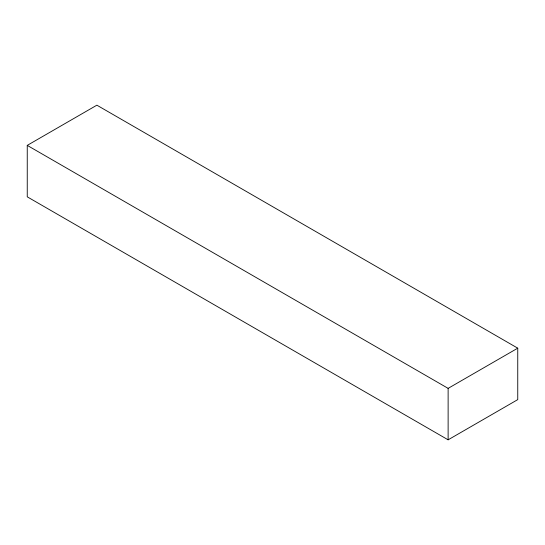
<?xml version="1.0" encoding="UTF-8"?>
<svg xmlns="http://www.w3.org/2000/svg" width="545" height="545" viewBox="0 0 545 545"><rect width="100%" height="100%" fill="white"/><g stroke="black" fill="none" stroke-linecap="round" stroke-linejoin="round"><path stroke-width="0.82" d="M27.25 145.379L96.874 105.178L517.75 348.173L517.75 399.621L448.126 439.822L27.25 196.827L27.25 145.379L448.126 388.367L517.75 348.173M448.126 388.367L448.126 439.822"/></g></svg>
